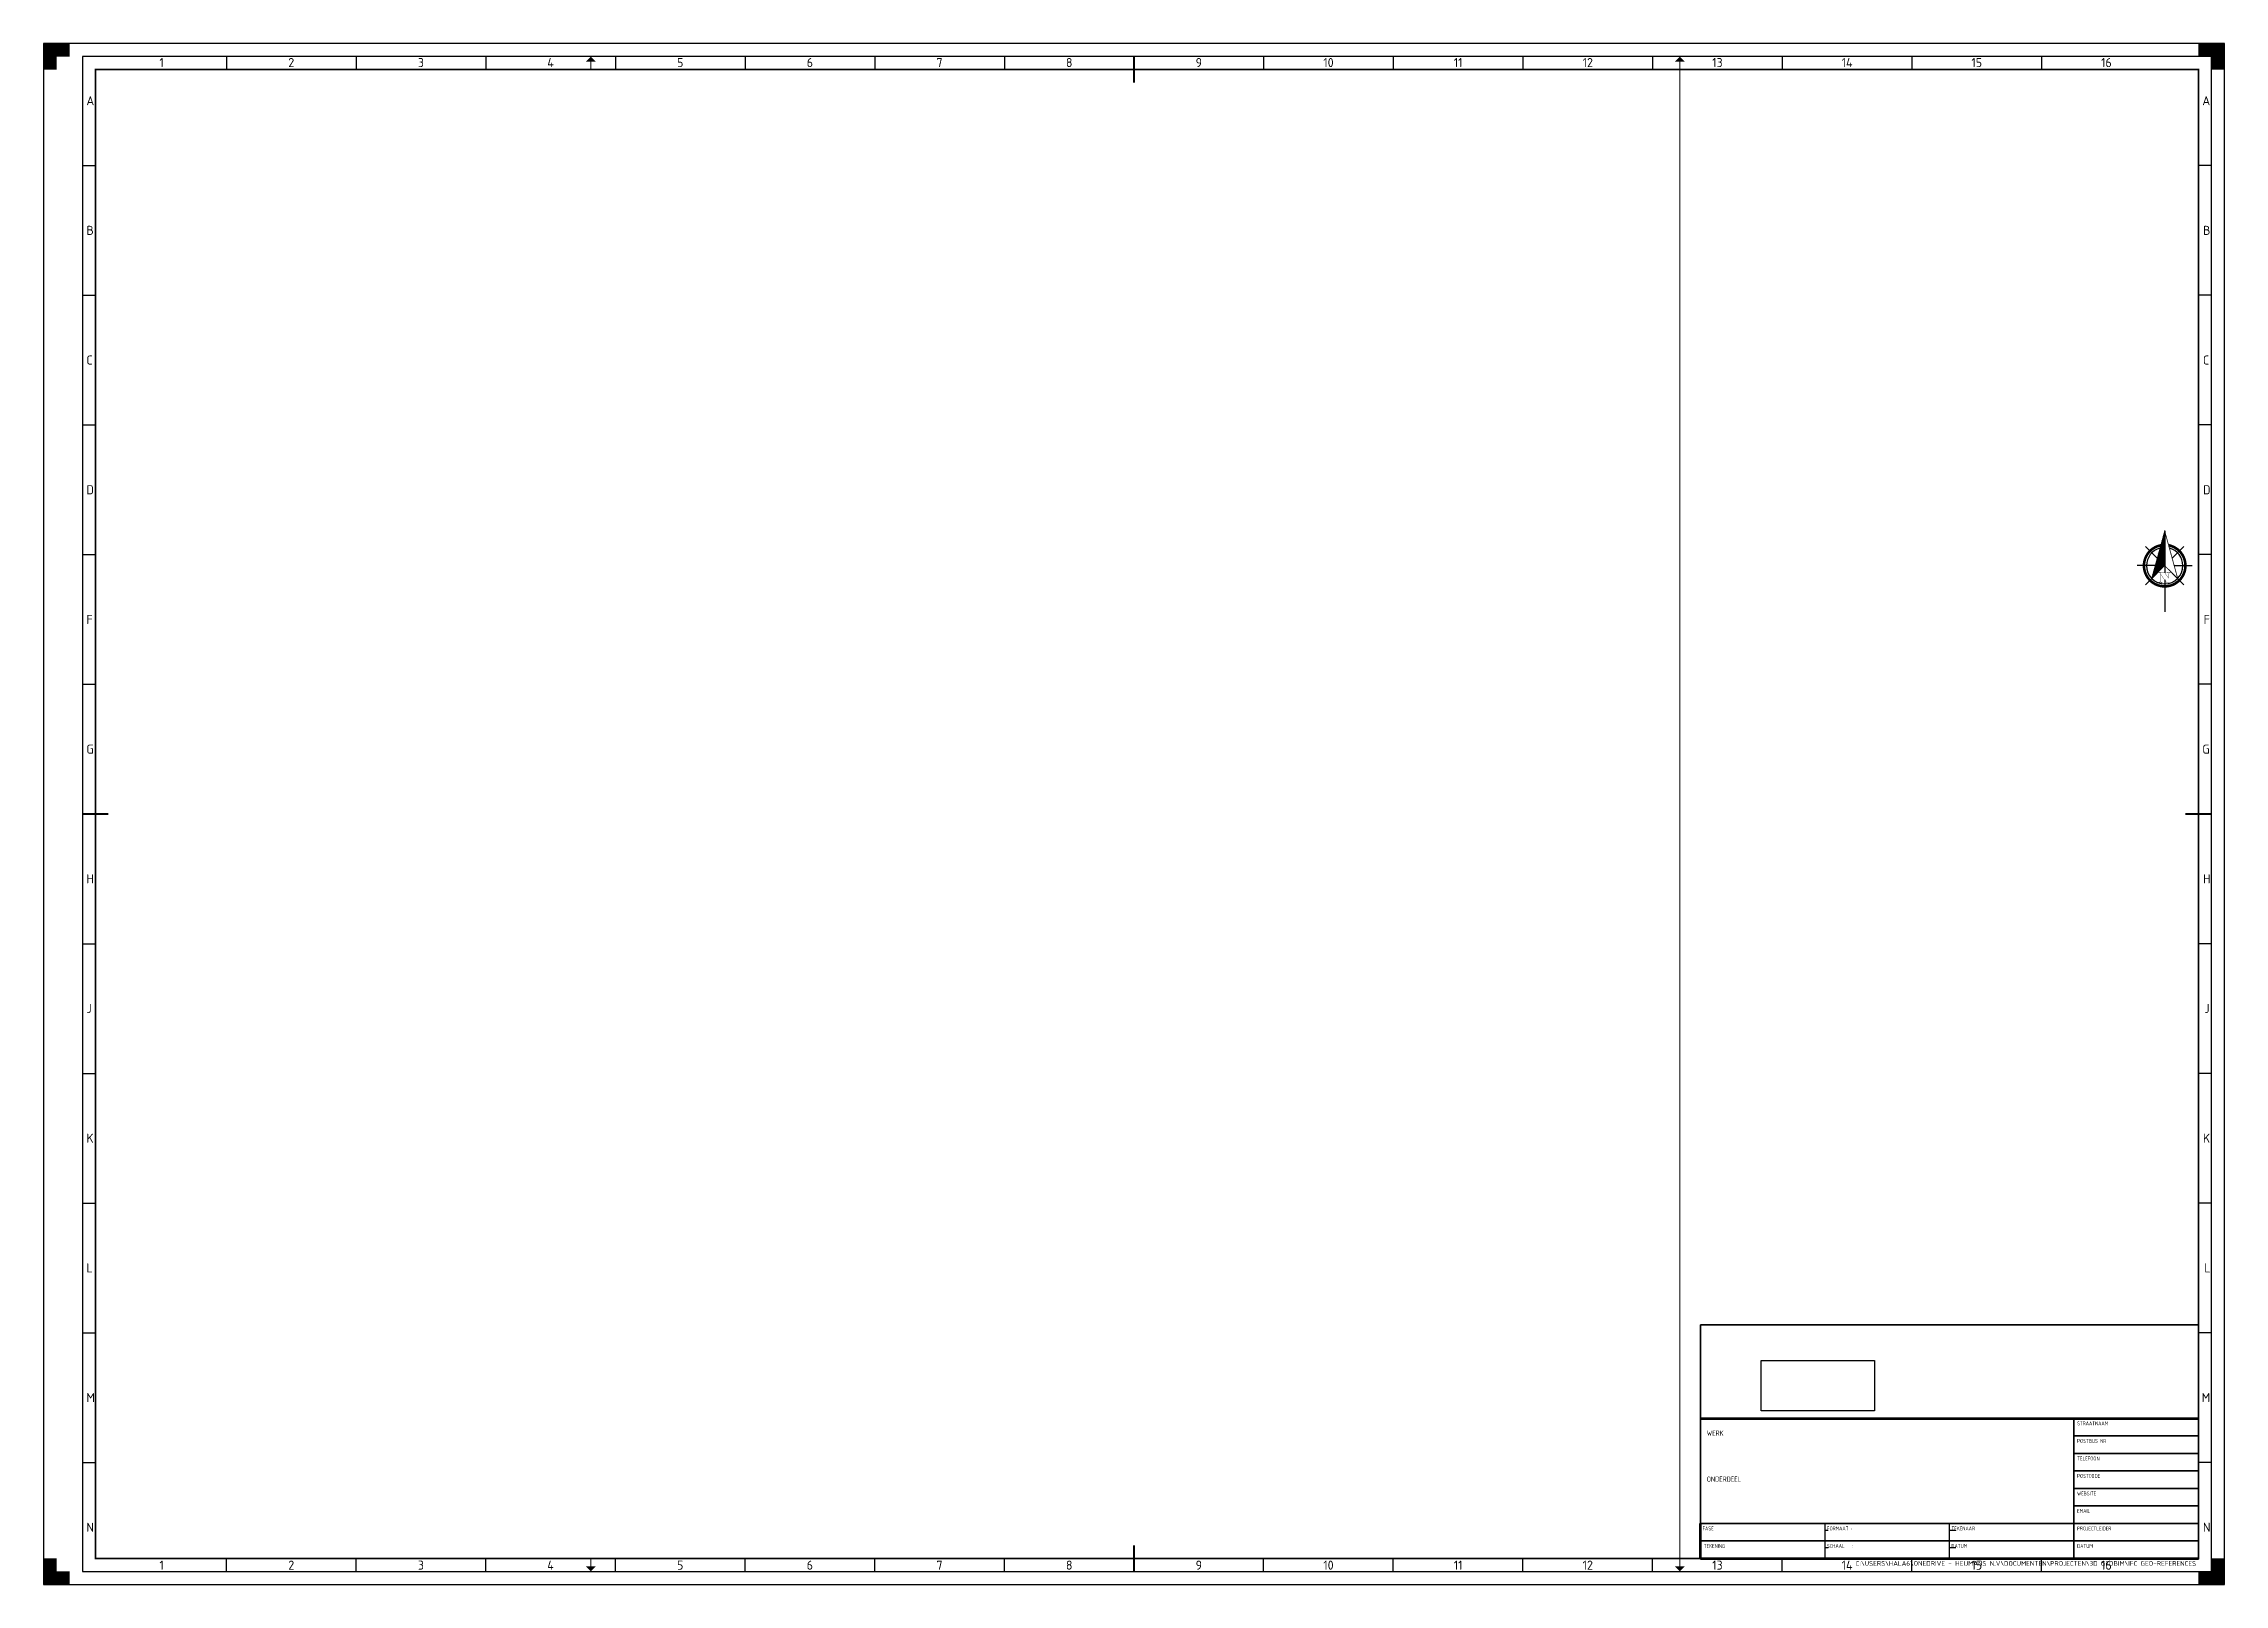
# Paper-space layout 'A1L' of a CAD drawing. Header units: metres, sheet in millimetres. Extents: x -196 to 645, y 119 to 713.
import ezdxf
from ezdxf.enums import TextEntityAlignment as Align

# ---------------------------------------------------------------- set-up
doc = ezdxf.new("R2010")
doc.units = ezdxf.units.M
doc.layers.get('0').update_dxf_attribs({"lineweight": 18})
doc.layers.add('kader', color=250, linetype='Continuous')
doc.layers.add('X-XX-AL-viewports', color=250, linetype='Continuous')
doc.layers.add('X-XX-AL-A60', color=7, linetype='Continuous', lineweight=25, true_color=0x666666)
for name, color, linetype, lineweight in [('X-XX-AL-TEKENBLAD-S', 7, 'Continuous', 25), ('X-XX-AL-TEKENBLAD_KADER-G', 7, 'Continuous', 25), ('X-XX-AL-TEKENBLAD_KADER_AFSNIJMARKERING-G', 7, 'Continuous', 25), ('X-XX-AL-TEKENBLAD_KADER_CENTERMARKERING-G', 7, 'Continuous', 25), ('X-XX-AL-TEKENBLAD_KADER_ROOSTERVERDELING-G', 7, 'Continuous', 25), ('X-XX-AL-TEKENBLAD_KADER_ROOSTERVERDELING-T35', 7, 'Continuous', 35), ('X-XX-AL-TEKENBLAD_KADER_VOUWMERK-G', 7, 'Continuous', 18), ('X-XX-AL-TEKENBLAD_TITELBLOK-G', 7, 'Continuous', 25), ('X-XX-AL-TEKENBLAD_TITELBLOK-T', 7, 'Continuous', 25)]:
    doc.layers.add(name, color=color, linetype=linetype, lineweight=lineweight)
doc.layers.add('X-XX-AL-vports', color=7, linetype='Continuous', true_color=0x222222, plot=False)
doc.styles.add('arial', font='NLCS-ISO.ttf')
doc.styles.add('NLCS-ISO', font='NLCS-ISO.ttf')
doc.styles.add('Verdana', font='NLCS-ISO.ttf')
picture_1 = doc.add_image_def('image1.png', size_in_pixel=(400, 178))

# ---------------------------------------------------------------- blocks, each defined once
blk = doc.blocks.new('*X2')
at = {"color": 0}
for p, q in [((146.36, -413.14), (147.62, -411.88)), ((146.55, -412.41), (147.62, -411.35)), ((146.75, -411.68), (147.62, -410.82)), ((146.95, -410.95), (147.62, -410.29)), ((147.15, -410.22), (147.62, -409.76)), ((147.35, -409.49), (147.62, -409.23)), ((147.55, -408.76), (147.62, -408.7)), ((143.16, -424.82), (147.62, -420.36)), ((143.36, -424.09), (147.62, -419.83)), ((143.56, -423.36), (147.62, -419.3)), ((143.76, -422.63), (147.62, -418.77)), ((143.96, -421.9), (147.62, -418.24)), ((144.16, -421.17), (147.62, -417.71)), ((144.36, -420.44), (147.62, -417.18)), ((144.56, -419.71), (147.62, -416.65)), ((144.76, -418.98), (147.62, -416.12)), ((144.96, -418.25), (147.62, -415.59)), ((145.16, -417.52), (147.62, -415.06)), ((145.36, -416.79), (147.62, -414.53)), ((145.56, -416.06), (147.62, -414)), ((145.76, -415.33), (147.62, -413.47)), ((145.96, -414.6), (147.62, -412.94)), ((146.16, -413.87), (147.62, -412.41)), ((142.76, -426.28), (147.62, -421.42)), ((142.96, -425.55), (147.62, -420.89))]:
    blk.add_line(p, q, dxfattribs=at)
blk = doc.blocks.new('Npijl12')
for p, q in [((0, 31.2), (0, 15.11)), ((-3.66, 17.83), (-10.62, 17.83)), ((-2.87, 20.7), (-7.37, 25.19)), ((2.87, 20.7), (7.37, 25.19)), ((3.66, 17.83), (10.62, 17.83)), ((-2.87, 14.95), (-7.37, 10.46)), ((0, 12.33), (0, 0)), ((2.87, 14.95), (7.37, 10.46))]:
    blk.add_line(p, q)
at = {"const_width": 1}
for points in [[(-8, 17.83, 1), (8, 17.83, 0.359415), (1.52, 25.68, 1)], [(-1.52, 25.68, 0.359415), (-8, 17.83, 1)]]:
    blk.add_lwpolyline(points, format="xyb", dxfattribs=at)
for points, const_width in [([(-5.01, 12.87), (0, 31.2), (5, 12.93), (0, 17.83), (-5.01, 12.87)], 0.3), ([(-1.55, 11.89), (-1.55, 11.83), (-1.54, 11.76), (-1.53, 11.7), (-1.52, 11.65), (-1.51, 11.61), (-1.49, 11.57), (-1.47, 11.54), (-1.45, 11.52), (-1.42, 11.51), (-1.39, 11.5), (-1.34, 11.48), (-1.29, 11.47), (-1.23, 11.46), (-1.16, 11.45), (-1.08, 11.44), (-1, 11.44), (-1, 11.29), (-2.34, 11.29), (-2.34, 11.44), (-2.3, 11.44), (-2.23, 11.44), (-2.16, 11.45), (-2.09, 11.46), (-2.04, 11.47), (-1.99, 11.48), (-1.95, 11.5), (-1.91, 11.51), (-1.88, 11.52), (-1.86, 11.54), (-1.83, 11.57), (-1.81, 11.61), (-1.8, 11.65), (-1.78, 11.7), (-1.77, 11.75), (-1.76, 11.82), (-1.76, 11.88), (-1.76, 15.16), (-2.34, 15.16), (-2.34, 15.32), (-0.16, 15.32), (1.44, 13.12), (1.44, 14.69), (1.44, 14.76), (1.43, 14.82), (1.42, 14.88), (1.41, 14.93), (1.4, 14.98), (1.38, 15.02), (1.36, 15.04), (1.34, 15.06), (1.31, 15.09), (1.27, 15.11), (1.22, 15.12), (1.17, 15.14), (1.11, 15.15), (1.04, 15.16), (0.97, 15.16), (0.89, 15.16), (0.87, 15.16), (0.87, 15.32), (2.21, 15.32), (2.21, 15.16), (2.17, 15.16), (2.09, 15.16), (2.03, 15.16), (1.97, 15.15), (1.91, 15.14), (1.86, 15.13), (1.82, 15.11), (1.78, 15.1), (1.76, 15.08), (1.74, 15.05), (1.72, 15.02), (1.7, 14.98), (1.68, 14.94), (1.67, 14.89), (1.66, 14.82), (1.66, 14.76), (1.66, 14.69), (1.66, 11.29), (0.75, 11.29), (-1.55, 14.49), (-1.55, 11.89), (-1.55, 11.89)], 0.1)]:
    blk.add_lwpolyline(points, dxfattribs=dict(const_width=const_width))
for start, end in [(105.02696, 180), (180, 0), (0, 74.97304)]:
    blk.add_arc((0, 17.83), 7, start, end)
blk.add_blockref('*X2', (-147.62, 439.72))
blk = doc.blocks.new('SAL-TEKENBLAD_A1-SO')
at = {"layer": 'X-XX-AL-TEKENBLAD_KADER_AFSNIJMARKERING-G'}
for points in [[(10, 594), (0, 594), (0, 584), (5, 584), (5, 589), (10, 589)], [(841, 584), (841, 594), (831, 594), (831, 589), (836, 589), (836, 584)], [(0, 10), (0, 0), (10, 0), (10, 5), (5, 5), (5, 10)], [(831, 0), (841, 0), (841, 10), (836, 10), (836, 5), (831, 5)]]:
    blk.add_hatch(color=256, dxfattribs=at).paths.add_polyline_path(points)
at = {"layer": 'X-XX-AL-TEKENBLAD_KADER_VOUWMERK-G'}
for points in [[(213, 587), (211, 589), (209, 587)], [(633, 587), (631, 589), (629, 587)], [(209, 7), (211, 5), (213, 7)], [(629, 7), (631, 5), (633, 7)]]:
    blk.add_hatch(color=256, dxfattribs=at).paths.add_polyline_path(points)
at = {"layer": 'X-XX-AL-TEKENBLAD_KADER-G'}
for p, q in [((841, 594), (0, 594)), ((0, 594), (0, 0)), ((841, 0), (841, 594)), ((0, 0), (841, 0))]:
    blk.add_line(p, q, dxfattribs=at)
at = {"layer": 'X-XX-AL-TEKENBLAD_KADER-G', "const_width": 0.7, "flags": 128}
blk.add_lwpolyline([(20, 10), (831, 10), (831, 584), (20, 584)], close=True, dxfattribs=at)
at = {"layer": 'X-XX-AL-TEKENBLAD_KADER_CENTERMARKERING-G', "const_width": 0.7, "flags": 128}
for points in [[(420.5, 589), (420.5, 579)], [(15, 297), (25, 297)], [(836, 297), (826, 297)], [(420.5, 5), (420.5, 15)]]:
    blk.add_lwpolyline(points, dxfattribs=at)
at = {"layer": 'X-XX-AL-TEKENBLAD_KADER_ROOSTERVERDELING-G'}
for p, q in [((836, 589), (15, 589)), ((15, 589), (15, 5)), ((70.5, 589), (70.5, 584)), ((120.5, 589), (120.5, 584)), ((170.5, 589), (170.5, 584)), ((220.5, 589), (220.5, 584)), ((270.5, 589), (270.5, 584)), ((320.5, 589), (320.5, 584)), ((370.5, 589), (370.5, 584)), ((470.5, 589), (470.5, 584)), ((520.5, 589), (520.5, 584)), ((570.5, 589), (570.5, 584)), ((620.5, 589), (620.5, 584)), ((670.5, 589), (670.5, 584)), ((720.5, 589), (720.5, 584)), ((770.5, 589), (770.5, 584)), ((836, 5), (836, 589)), ((15, 547), (20, 547)), ((836, 547), (831, 547)), ((15, 497), (20, 497)), ((836, 497), (831, 497)), ((15, 447), (20, 447)), ((836, 447), (831, 447)), ((15, 397), (20, 397)), ((836, 397), (831, 397)), ((15, 347), (20, 347)), ((836, 347), (831, 347)), ((15, 247), (20, 247)), ((836, 247), (831, 247)), ((15, 197), (20, 197)), ((836, 197), (831, 197)), ((15, 147), (20, 147)), ((836, 147), (831, 147)), ((15, 97), (20, 97)), ((836, 97), (831, 97)), ((15, 47), (20, 47)), ((836, 47), (831, 47)), ((70.5, 5), (70.5, 10)), ((120.5, 5), (120.5, 10)), ((170.5, 5), (170.5, 10)), ((220.5, 5), (220.5, 10)), ((270.5, 5), (270.5, 10)), ((320.5, 5), (320.5, 10)), ((370.5, 5), (370.5, 10)), ((470.5, 5), (470.5, 10)), ((520.5, 5), (520.5, 10)), ((570.5, 5), (570.5, 10)), ((620.5, 5), (620.5, 10)), ((670.5, 5), (670.5, 10)), ((720.5, 5), (720.5, 10)), ((770.5, 5), (770.5, 10)), ((15, 5), (836, 5))]:
    blk.add_line(p, q, dxfattribs=at)
at = {"layer": 'X-XX-AL-TEKENBLAD_KADER_VOUWMERK-G', "flags": 128}
for points in [[(211, 584), (211, 589)], [(631, 584), (631, 589)], [(211, 10), (211, 5)], [(631, 10), (631, 5)]]:
    blk.add_lwpolyline(points, dxfattribs=at)
at = {"layer": 'X-XX-AL-TEKENBLAD_KADER_ROOSTERVERDELING-T35', "lineweight": 35, "style": 'NLCS-ISO'}
for s, p in [('1', (45.5, 583.9)), ('2', (95.5, 583.9)), ('3', (145.5, 583.9)), ('4', (195.5, 583.9)), ('5', (245.5, 583.9)), ('6', (295.5, 583.9)), ('7', (345.5, 583.9)), ('8', (395.5, 583.9)), ('9', (445.5, 583.9)), ('10', (495.5, 583.9)), ('11', (545.5, 583.9)), ('12', (595.5, 583.9)), ('13', (645.5, 583.9)), ('14', (695.5, 583.9)), ('15', (745.5, 583.9)), ('16', (795.5, 583.9)), ('1', (45.5, 4.6)), ('2', (95.5, 4.6)), ('3', (145.5, 4.6)), ('4', (195.5, 4.6)), ('5', (245.5, 4.6)), ('6', (295.5, 4.6)), ('7', (345.5, 4.6)), ('8', (395.5, 4.6)), ('9', (445.5, 4.6)), ('10', (495.5, 4.6)), ('11', (545.5, 4.6)), ('12', (595.5, 4.6)), ('13', (645.5, 4.6)), ('14', (695.5, 4.6)), ('15', (745.5, 4.6)), ('16', (795.5, 4.6))]:
    blk.add_text(s, height=3.5, dxfattribs=at).set_placement(p, align=Align.BOTTOM_CENTER)
for s, p in [('A', (16.5, 572)), ('A', (832.5, 572)), ('B', (16.5, 522)), ('B', (832.75, 522)), ('C', (16.5, 472)), ('C', (832.75, 472)), ('D', (16.5, 422)), ('D', (832.75, 422)), ('F', (16.5, 372)), ('F', (833, 372)), ('G', (16.5, 322)), ('G', (832.5, 322)), ('H', (16.5, 272)), ('H', (832.75, 272)), ('J', (16.5, 222)), ('J', (833.25, 222)), ('K', (16.5, 172)), ('K', (832.75, 172)), ('L', (16.5, 122)), ('L', (833.25, 122)), ('M', (16.5, 72)), ('M', (832.25, 72)), ('N', (16.5, 22)), ('N', (832.75, 22))]:
    blk.add_text(s, height=3.5, dxfattribs=at).set_placement(p, align=Align.MIDDLE_LEFT)
blk = doc.blocks.new('Nieuw tekenhoofd 2-6-2017')
at = {"layer": 'X-XX-AL-TEKENBLAD_TITELBLOK-G', "linetype": 'Continuous', "lineweight": 35}
for p, q in [((0, 90), (-192, 90)), ((-192, 13.5), (-192, 90)), ((0, 54), (-192, 54)), ((-192, 54), (-48, 54)), ((-48, 0), (-48, 54)), ((-48, 47.25), (0, 47.25)), ((-48, 40.5), (0, 40.5)), ((-48, 33.75), (0, 33.75)), ((-48, 27), (0, 27)), ((-48, 20.25), (0, 20.25)), ((-192, 13.5), (0, 13.5)), ((-192, 6.75), (0, 6.75))]:
    blk.add_line(p, q, dxfattribs=at)
at = {"layer": 'X-XX-AL-TEKENBLAD_TITELBLOK-G', "linetype": 'Continuous', "lineweight": 70}
for p, q in [((-192, 54), (0, 54)), ((-192, 0), (-192, 13.5)), ((-192, 0), (0, 0))]:
    blk.add_line(p, q, dxfattribs=at)
at = {"layer": 'X-XX-AL-TEKENBLAD_TITELBLOK-G', "linetype": 'Continuous'}
for p, q in [((-48, 27), (0, 27)), ((-144, 0), (-144, 13.5)), ((-96, 0), (-96, 13.5))]:
    blk.add_line(p, q, dxfattribs=at)
at = {"layer": 'X-XX-AL-viewports'}
for points in [[(-192, 54), (-192, 90)], [(0, 90), (0, 0)], [(-192, 13.5), (-192, 54)], [(-48, 18), (-48, 9)], [(-142.8, 10.8), (-144, 10.8)], [(-93.6, 10.81), (-96, 10.81)], [(-142.8, 4.05), (-144, 4.05)], [(-93.6, 4.06), (-96, 4.06)]]:
    blk.add_lwpolyline(points, dxfattribs=at)
at = {"layer": 'X-XX-AL-TEKENBLAD_TITELBLOK-T', "linetype": 'Continuous', "style": 'arial', "width": 0.8}
for s, height, p in [('STRAATNAAM', 1.5, (-46.8, 51.3)), ('WERK', 2, (-189.6, 47.3)), ('POSTBUS NR', 1.5, (-46.8, 44.55)), ('TELEFOON', 1.5, (-46.8, 37.8)), ('ONDERDEEL', 2, (-189.6, 29.58)), ('WEBSITE', 1.5, (-46.8, 24.3)), ('POSTCODE', 1.5, (-46.8, 31.05)), ('EMAIL', 1.5, (-46.8, 17.55)), ('FASE ', 1.5, (-191.27, 10.81)), ('FORMAAT :', 1.5, (-143.27, 10.81)), ('TEKENAAR', 1.5, (-95.27, 10.81)), ('PROJECTLEIDER', 1.5, (-46.8, 10.8)), ('TEKENING', 1.5, (-190.8, 4.05)), ('SCHAAL   :', 1.5, (-143.27, 4.06)), ('DATUM', 1.5, (-95.27, 4.06)), ('DATUM', 1.5, (-46.8, 4.05))]:
    blk.add_text(s, height=height, dxfattribs=at).set_placement(p)
at = {"layer": 'X-XX-AL-TEKENBLAD_TITELBLOK-T', "insert": (-0.89, -1.92), "char_height": 1.8, "attachment_point": 6, "style": 'arial'}
blk.add_mtext('C:\\\\USERS\\\\HALA6\\\\ONEDRIVE - HEIJMANS N.V\\\\DOCUMENTEN\\\\PROJECTEN\\\\3D GEOBIM\\\\IFC GEO-REFERENCES', dxfattribs=at)
at = {"layer": 'X-XX-AL-viewports', "style": 'Verdana'}
for tag, p, height in [('PROJECT-LABEL', (-167.91, 45.25), 5), ('PROJECT-LABEL2', (-167.91, 36.89), 5), ('ONDERDEEL_1', (-167.91, 29.58), 4), ('ONDERDEEL_2', (-167.91, 22.89), 4), ('ONDERDEEL_3', (-167.91, 16.21), 4), ('FASE', (-174.48, 8.55), 3), ('FORMAAT', (-131.83, 8.55), 3), ('TEKENAAR', (-83.33, 8.55), 3), ('PROJECTLEIDER', (-30.82, 8.55), 3), ('TEKENING-NR', (-174.48, 1.8), 3), ('SCHAAL', (-131.83, 1.8), 3), ('DATUM', (-83.33, 1.8), 3), ('DAUM?', (-30.82, 1.8), 3)]:
    blk.add_attdef(tag, p, '', height=height, dxfattribs=at)
image = blk.add_image(picture_1, insert=(-168.59, 56.88), size_in_units=(43.7, 19.45))
image.dxf.flags = 7

psp = doc.layouts.new('A1L')

# ---------------------------------------------------------------- block references
at = {"layer": 'kader'}
psp.add_blockref('Npijl12', (622.08, 494.24), dxfattribs=at)
at = {"layer": 'X-XX-AL-A60'}
psp.add_blockref('Nieuw tekenhoofd 2-6-2017', (635.1, 129.33), dxfattribs=at)
at = {"layer": 'X-XX-AL-TEKENBLAD-S'}
psp.add_blockref('SAL-TEKENBLAD_A1-SO', (-195.9, 119.33), dxfattribs=at)

# ---------------------------------------------------------------- viewports
at = {"layer": 'X-XX-AL-vports'}
psp.add_viewport(center=(129.6, 416.33), size=(611, 574), view_center_point=(116188.11, 501132.73), view_height=752.0909, dxfattribs=at)

doc.saveas('drawing.dxf')
